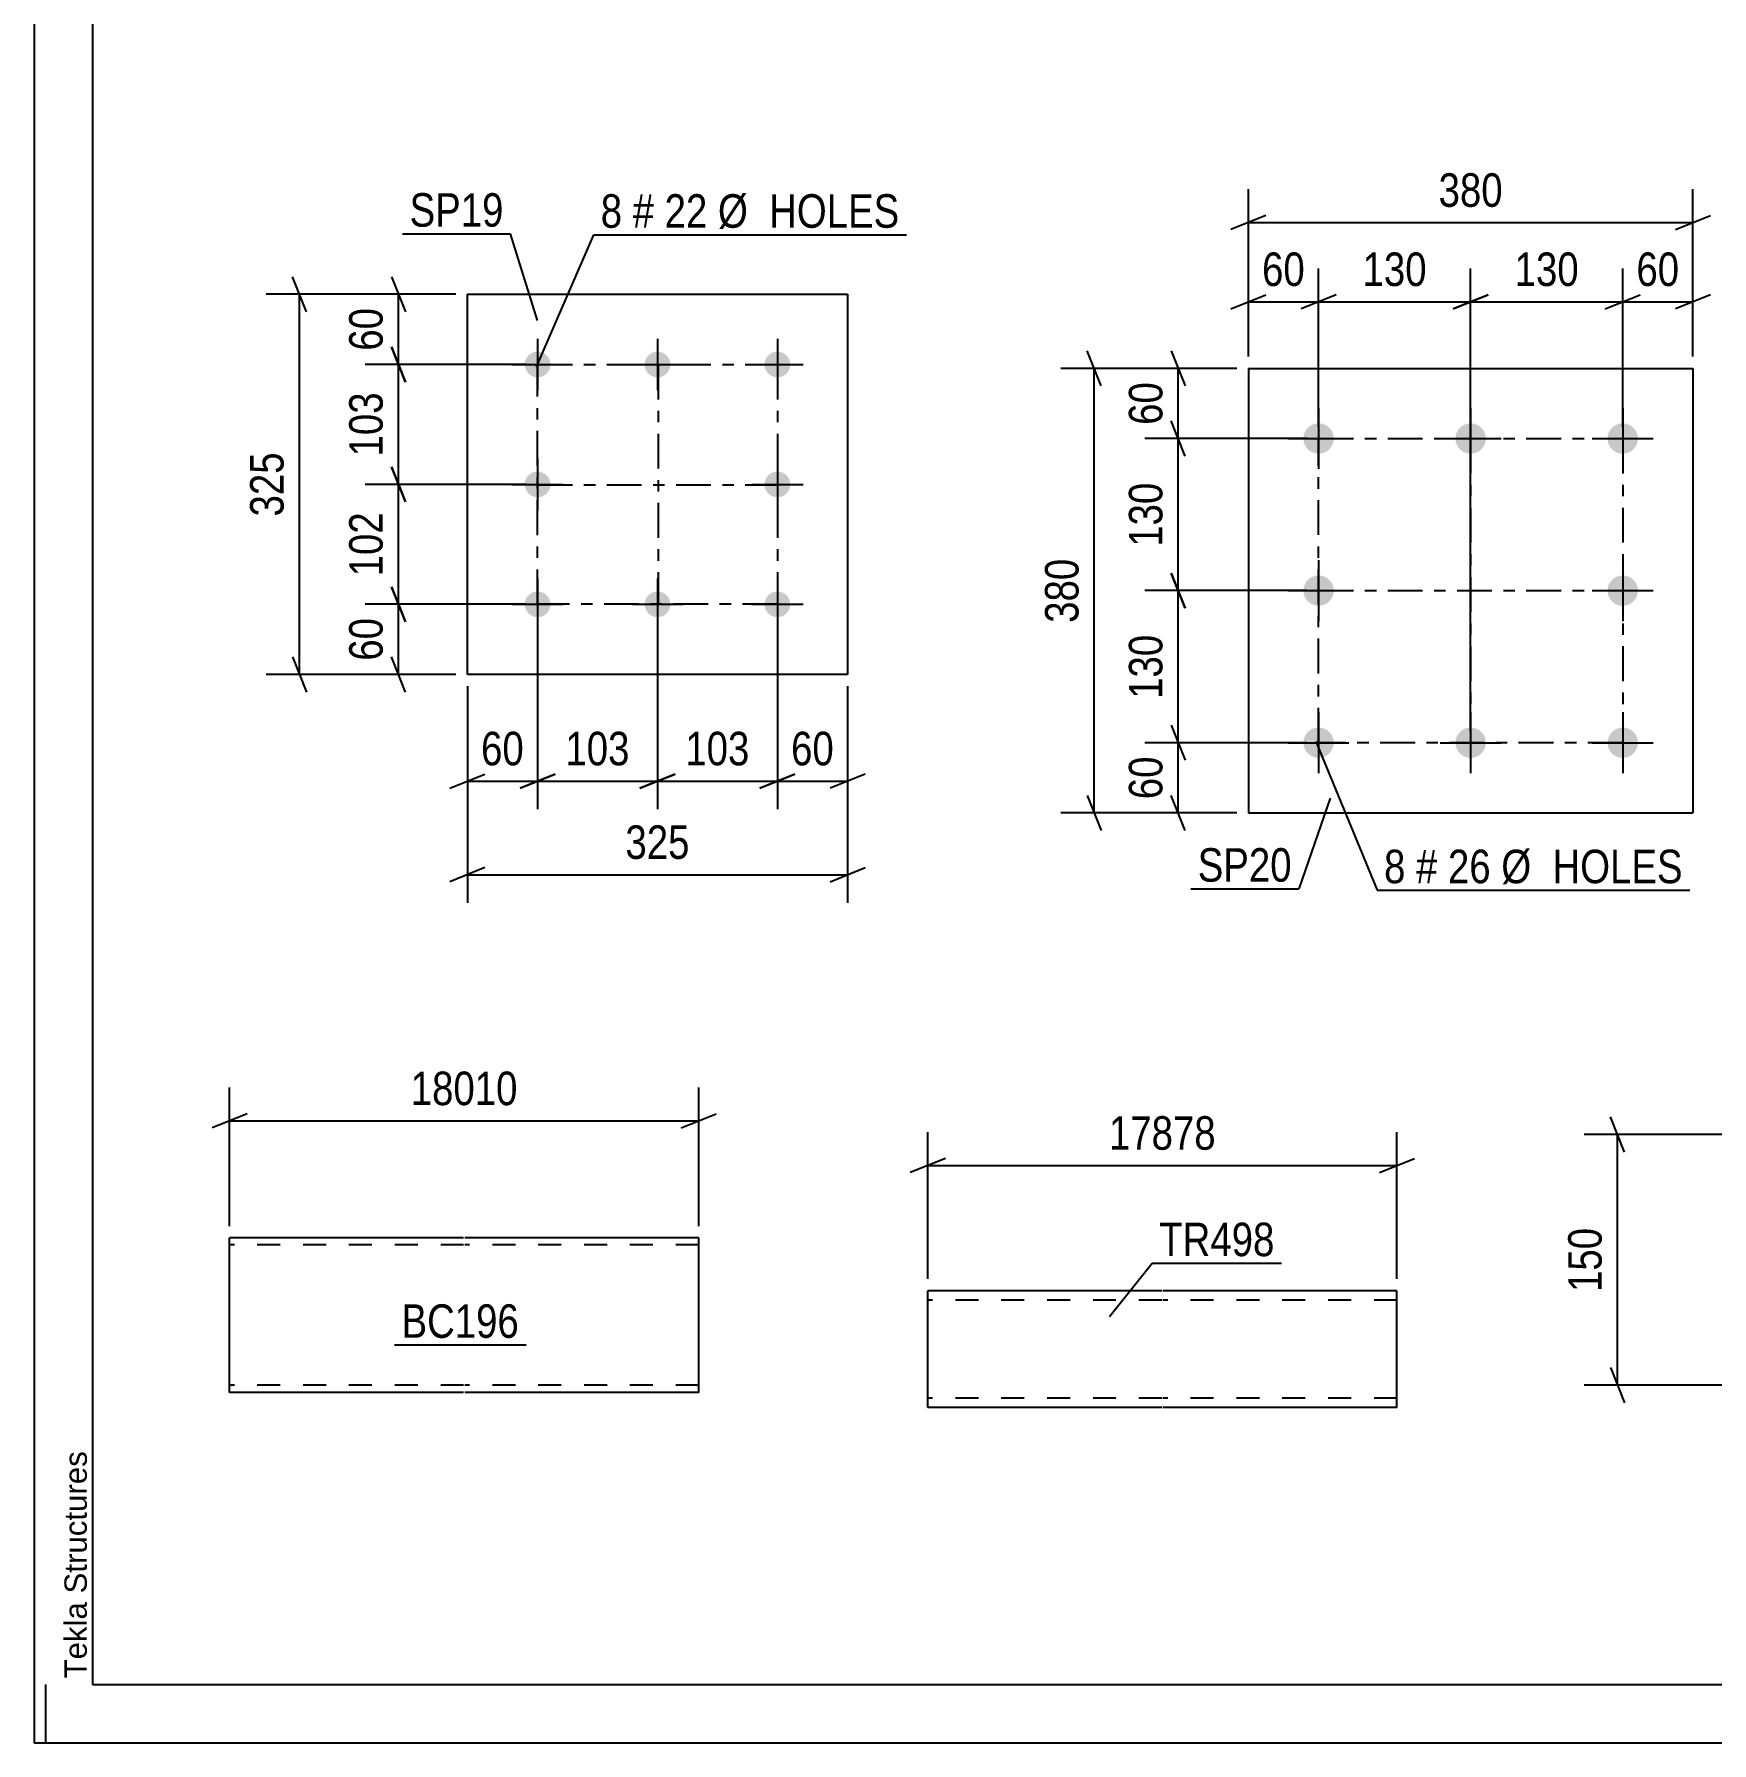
# Model space of a CAD drawing. Header units: millimetres. Extents: x 0 to 841, y 0 to 594.
# Drawn here: x 0 to 143.4, y 0 to 146.1 of the extents above; entities that cross this region are included whole.
import ezdxf

# ---------------------------------------------------------------- set-up
doc = ezdxf.new("R2010")
doc.units = ezdxf.units.MM
doc.linetypes.add('DXK_LINE_DOT2', pattern=[3.9198, 1.9599, -1.9599])
doc.linetypes.add('DXK_LINE_DOT3', pattern=[5.9187, 2.979, -0.9799, 0.9799, -0.9799])
doc.styles.add('Arial', font='ARIAL.TTF', dxfattribs={"height": 0.2})
doc.styles.add('Arial Narrow', font='ARIALN.TTF', dxfattribs={"height": 0.2})

# ---------------------------------------------------------------- blocks, each defined once
blk = doc.blocks.new('Unknown-303386140-1133')
at = {"color": 5, "linetype": 'Continuous'}
for p, q in [((0, 594), (0, 0)), ((5, 589), (5, 5)), ((1, 0), (1, 5)), ((5, 5), (836, 5)), ((0, 0), (841, 0))]:
    blk.add_line(p, q, dxfattribs=at)
at = {"color": 174, "linetype": 'Continuous', "style": 'Arial'}
blk.add_text('Tekla Structures', height=1.9102, rotation=90, dxfattribs=at).set_placement((4.5, 5.5))
blk = doc.blocks.new('Bolt-303386140-2196 - 2134')
at = {"linetype": 'Continuous'}
for points in [[(109.79, 112.79, -1), (109.79, 110.19, -1)], [(122.79, 112.79, -1), (122.79, 110.19, -1)], [(135.79, 112.79, -1), (135.79, 110.19, -1)], [(109.79, 99.79, -1), (109.79, 97.19, -1)], [(135.79, 99.79, -1), (135.79, 97.19, -1)], [(109.79, 86.79, -1), (109.79, 84.19, -1)], [(122.79, 86.79, -1), (122.79, 84.19, -1)], [(135.79, 86.79, -1), (135.79, 84.19, -1)]]:
    blk.add_hatch(color=1, dxfattribs=at).paths.add_polyline_path(points)
at = {"color": 1, "linetype": 'Continuous'}
for p, q in [((109.79, 114.09), (109.79, 108.89)), ((122.79, 114.09), (122.79, 108.89)), ((135.79, 114.09), (135.79, 108.89)), ((107.19, 111.49), (112.39, 111.49)), ((120.19, 111.49), (125.39, 111.49)), ((133.19, 111.49), (138.39, 111.49)), ((109.79, 101.09), (109.79, 95.89)), ((135.79, 101.09), (135.79, 95.89)), ((107.19, 98.49), (112.39, 98.49)), ((133.19, 98.49), (138.39, 98.49)), ((109.79, 88.09), (109.79, 82.89)), ((122.79, 88.09), (122.79, 82.89)), ((135.79, 88.09), (135.79, 82.89)), ((107.19, 85.49), (112.39, 85.49)), ((120.19, 85.49), (125.39, 85.49)), ((133.19, 85.49), (138.39, 85.49))]:
    blk.add_line(p, q, dxfattribs=at)
blk = doc.blocks.new('Part-303386140-2211 - 2134')
at = {"color": 2, "linetype": 'Continuous'}
for p, q in [((103.79, 117.49), (103.79, 79.49)), ((103.79, 117.49), (141.79, 117.49)), ((141.79, 117.49), (141.79, 79.49)), ((103.79, 79.49), (141.79, 79.49))]:
    blk.add_line(p, q, dxfattribs=at)
blk = doc.blocks.new('Part-303386140-2405 - 2399')
at = {"color": 2, "linetype": 'Continuous'}
for p, q in [((37.03, 91.32), (37.03, 123.82)), ((37.03, 123.82), (69.53, 123.82)), ((69.53, 123.82), (69.53, 91.32)), ((69.53, 91.32), (37.03, 91.32))]:
    blk.add_line(p, q, dxfattribs=at)
blk = doc.blocks.new('Bolt-303386140-2438 - 2399')
at = {"linetype": 'Continuous'}
for points in [[(43.03, 118.92, -1), (43.03, 116.72, -1)], [(53.28, 118.92, -1), (53.28, 116.72, -1)], [(63.53, 118.92, -1), (63.53, 116.72, -1)], [(43.03, 108.67, -1), (43.03, 106.47, -1)], [(63.53, 108.67, -1), (63.53, 106.47, -1)], [(43.03, 98.42, -1), (43.03, 96.22, -1)], [(53.28, 98.42, -1), (53.28, 96.22, -1)], [(63.53, 98.42, -1), (63.53, 96.22, -1)]]:
    blk.add_hatch(color=1, dxfattribs=at).paths.add_polyline_path(points)
at = {"color": 1, "linetype": 'Continuous'}
for p, q in [((43.03, 120.02), (43.03, 115.62)), ((53.28, 120.02), (53.28, 115.62)), ((63.53, 120.02), (63.53, 115.62)), ((40.83, 117.82), (45.23, 117.82)), ((51.08, 117.82), (55.48, 117.82)), ((61.33, 117.82), (65.73, 117.82)), ((43.03, 109.77), (43.03, 105.37)), ((63.53, 109.77), (63.53, 105.37)), ((40.83, 107.57), (45.23, 107.57)), ((61.33, 107.57), (65.73, 107.57)), ((43.03, 99.52), (43.03, 95.12)), ((53.28, 99.52), (53.28, 95.12)), ((63.53, 99.52), (63.53, 95.12)), ((40.83, 97.32), (45.23, 97.32)), ((51.08, 97.32), (55.48, 97.32)), ((61.33, 97.32), (65.73, 97.32))]:
    blk.add_line(p, q, dxfattribs=at)
blk = doc.blocks.new('Part-303386140-1902 - 1896')
at = {"color": 2, "linetype": 'Continuous'}
for p, q in [((36.71, 43.16), (16.71, 43.16)), ((16.71, 31.16), (16.71, 43.16)), ((56.81, 43.16), (36.81, 43.16)), ((56.81, 29.96), (56.81, 43.16)), ((16.71, 30.31), (16.71, 31.16)), ((16.71, 30.05), (16.71, 30.31)), ((16.71, 29.96), (16.71, 30.05)), ((36.71, 29.96), (16.71, 29.96)), ((56.81, 29.96), (36.81, 29.96))]:
    blk.add_line(p, q, dxfattribs=at)
at = {"color": 7, "linetype": 'DXK_LINE_DOT2'}
for p, q in [((36.71, 42.56), (16.71, 42.56)), ((56.81, 42.56), (36.81, 42.56)), ((16.71, 30.6), (16.71, 31.16)), ((16.71, 30.56), (16.71, 30.6)), ((16.71, 30.56), (16.71, 30.6)), ((16.71, 30.31), (16.71, 30.6)), ((36.71, 30.56), (16.71, 30.56)), ((16.71, 29.96), (16.71, 29.96)), ((56.81, 30.56), (36.81, 30.56)), ((56.81, 30.56), (56.81, 30.6))]:
    blk.add_line(p, q, dxfattribs=at)
blk = doc.blocks.new('Part-303386140-5002 - 4994')
at = {"color": 2, "linetype": 'Continuous'}
for p, q in [((96.39, 38.65), (76.39, 38.65)), ((76.39, 30.25), (76.39, 38.65)), ((116.49, 38.65), (96.49, 38.65)), ((116.49, 28.65), (116.49, 38.65)), ((76.39, 28.65), (76.39, 30.25)), ((96.39, 28.65), (76.39, 28.65)), ((116.49, 28.65), (96.49, 28.65))]:
    blk.add_line(p, q, dxfattribs=at)
at = {"color": 7, "linetype": 'DXK_LINE_DOT2'}
for p, q in [((96.39, 37.85), (76.39, 37.85)), ((116.49, 37.85), (96.49, 37.85)), ((76.39, 28.77), (76.39, 30.25)), ((76.39, 29.45), (76.39, 29.51)), ((96.39, 29.45), (76.39, 29.45)), ((116.49, 29.45), (96.49, 29.45)), ((116.49, 29.45), (116.49, 29.51))]:
    blk.add_line(p, q, dxfattribs=at)
blk = doc.blocks.new('Rectangle-303386140-2299 - 2134')
at = {"color": 1, "linetype": 'DXK_LINE_DOT3'}
blk.add_lwpolyline([(109.79, 111.49), (135.79, 111.49), (135.79, 85.49), (109.79, 85.49), (109.79, 111.49)], close=True, dxfattribs=at)
blk = doc.blocks.new('Rectangle-303386140-2525 - 2399')
at = {"color": 1, "linetype": 'DXK_LINE_DOT3'}
blk.add_lwpolyline([(43.03, 117.82), (63.53, 117.82), (63.53, 97.32), (43.03, 97.32), (43.03, 117.82)], close=True, dxfattribs=at)
blk = doc.blocks.new('Line-303386140-2292 - 2134')
at = {"color": 1, "linetype": 'DXK_LINE_DOT3'}
blk.add_line((122.79, 111.49), (122.79, 85.49), dxfattribs=at)
blk = doc.blocks.new('Line-303386140-2518 - 2399')
at = {"color": 1, "linetype": 'DXK_LINE_DOT3'}
blk.add_line((53.33, 117.82), (53.33, 97.32), dxfattribs=at)
blk = doc.blocks.new('Line-303386140-2284 - 2134')
at = {"color": 1, "linetype": 'DXK_LINE_DOT3'}
blk.add_line((109.79, 98.49), (135.79, 98.49), dxfattribs=at)
blk = doc.blocks.new('Line-303386140-2511 - 2399')
at = {"color": 1, "linetype": 'DXK_LINE_DOT3'}
blk.add_line((43.03, 107.52), (63.53, 107.52), dxfattribs=at)
blk = doc.blocks.new('StraightDimension-303386140-2228 - 2134')
at = {"color": 7, "linetype": 'Continuous'}
for p, q in [((135.79, 112.49), (135.79, 126.03)), ((141.79, 118.49), (141.79, 126.03)), ((134.29, 122.58), (137.29, 123.78)), ((135.79, 123.18), (141.79, 123.18)), ((143.29, 123.78), (140.29, 122.58))]:
    blk.add_line(p, q, dxfattribs=at)
at = {"color": 0}
blk.add_wipeout([(141.22, 123.93), (141.22, 128.13), (136.36, 128.13), (136.36, 123.93)], dxfattribs=at)
at = {"color": 3, "style": 'Arial Narrow'}
blk.add_text('60', height=2.863, dxfattribs=at).set_placement((136.96, 124.53))
blk = doc.blocks.new('StraightDimension-303386140-2260 - 2134')
at = {"color": 7, "linetype": 'Continuous'}
for p, q in [((97.19, 118.99), (98.39, 115.99)), ((102.79, 117.49), (94.94, 117.49)), ((97.79, 111.49), (97.79, 117.49)), ((98.39, 109.99), (97.19, 112.99)), ((108.79, 111.49), (94.94, 111.49))]:
    blk.add_line(p, q, dxfattribs=at)
at = {"color": 0}
blk.add_wipeout([(97.04, 116.91), (92.84, 116.91), (92.84, 112.06), (97.04, 112.06)], dxfattribs=at)
at = {"color": 3, "style": 'Arial Narrow'}
blk.add_text('60', height=2.863, rotation=90.0002, dxfattribs=at).set_placement((96.44, 112.66))
blk = doc.blocks.new('StraightDimension-303386140-2213 - 2134')
at = {"color": 7, "linetype": 'Continuous'}
for p, q in [((103.79, 118.49), (103.79, 132.8)), ((141.79, 118.49), (141.79, 132.8)), ((105.29, 130.55), (102.29, 129.35)), ((140.29, 129.35), (143.29, 130.55)), ((103.79, 129.95), (141.79, 129.95))]:
    blk.add_line(p, q, dxfattribs=at)
at = {"color": 0}
blk.add_wipeout([(126.13, 130.7), (126.13, 134.9), (119.45, 134.9), (119.45, 130.7)], dxfattribs=at)
at = {"color": 3, "style": 'Arial Narrow'}
blk.add_text('380', height=2.863, dxfattribs=at).set_placement((120.05, 131.3))
blk = doc.blocks.new('StraightDimension-303386140-2238 - 2134')
at = {"color": 7, "linetype": 'Continuous'}
for p, q in [((103.79, 118.49), (103.79, 126.03)), ((109.79, 112.49), (109.79, 126.03)), ((102.29, 122.58), (105.29, 123.78)), ((103.79, 123.18), (109.79, 123.18)), ((111.29, 123.78), (108.29, 122.58))]:
    blk.add_line(p, q, dxfattribs=at)
at = {"color": 0}
blk.add_wipeout([(109.22, 123.93), (109.22, 128.13), (104.36, 128.13), (104.36, 123.93)], dxfattribs=at)
at = {"color": 3, "style": 'Arial Narrow'}
blk.add_text('60', height=2.863, dxfattribs=at).set_placement((104.96, 124.53))
blk = doc.blocks.new('StraightDimension-303386140-2249 - 2134')
at = {"color": 7, "linetype": 'Continuous'}
for p, q in [((91.22, 115.99), (90.02, 118.99)), ((102.79, 117.49), (87.77, 117.49)), ((90.62, 79.49), (90.62, 117.49)), ((90.02, 80.99), (91.22, 77.99)), ((102.79, 79.49), (87.77, 79.49))]:
    blk.add_line(p, q, dxfattribs=at)
at = {"color": 0}
blk.add_wipeout([(89.87, 101.83), (85.67, 101.83), (85.67, 95.14), (89.87, 95.14)], dxfattribs=at)
at = {"color": 3, "style": 'Arial Narrow'}
blk.add_text('380', height=2.863, rotation=90.0002, dxfattribs=at).set_placement((89.27, 95.74))
blk = doc.blocks.new('StraightDimension-303386140-2270 - 2134')
at = {"color": 7, "linetype": 'Continuous'}
for p, q in [((97.19, 86.99), (98.39, 83.99)), ((108.79, 85.49), (94.94, 85.49)), ((97.79, 79.49), (97.79, 85.49)), ((98.39, 77.99), (97.19, 80.99)), ((102.79, 79.49), (94.94, 79.49))]:
    blk.add_line(p, q, dxfattribs=at)
at = {"color": 0}
blk.add_wipeout([(97.04, 84.91), (92.84, 84.91), (92.84, 80.06), (97.04, 80.06)], dxfattribs=at)
at = {"color": 3, "style": 'Arial Narrow'}
blk.add_text('60', height=2.863, rotation=90.0002, dxfattribs=at).set_placement((96.44, 80.66))
blk = doc.blocks.new('StraightDimension-303386140-9043 - 2134')
at = {"color": 7, "linetype": 'Continuous'}
for p, q in [((98.39, 96.99), (97.19, 99.99)), ((108.79, 98.49), (94.94, 98.49)), ((97.79, 85.49), (97.79, 98.49)), ((97.19, 86.99), (98.39, 83.99)), ((108.79, 85.49), (94.94, 85.49))]:
    blk.add_line(p, q, dxfattribs=at)
at = {"color": 0}
blk.add_wipeout([(97.04, 95.33), (92.84, 95.33), (92.84, 88.64), (97.04, 88.64)], dxfattribs=at)
at = {"color": 3, "style": 'Arial Narrow'}
blk.add_text('130', height=2.863, rotation=90.0002, dxfattribs=at).set_placement((96.44, 89.24))
blk = doc.blocks.new('StraightDimension-303386140-9045 - 2134')
at = {"color": 7, "linetype": 'Continuous'}
for p, q in [((98.39, 109.99), (97.19, 112.99)), ((108.79, 111.49), (94.94, 111.49)), ((97.79, 98.49), (97.79, 111.49)), ((97.19, 99.99), (98.39, 96.99)), ((108.79, 98.49), (94.94, 98.49))]:
    blk.add_line(p, q, dxfattribs=at)
at = {"color": 0}
blk.add_wipeout([(97.04, 108.33), (92.84, 108.33), (92.84, 101.64), (97.04, 101.64)], dxfattribs=at)
at = {"color": 3, "style": 'Arial Narrow'}
blk.add_text('130', height=2.863, rotation=90.0002, dxfattribs=at).set_placement((96.44, 102.24))
blk = doc.blocks.new('StraightDimension-303386140-9047 - 2134')
at = {"color": 7, "linetype": 'Continuous'}
for p, q in [((122.79, 86.49), (122.79, 126.03)), ((135.79, 112.49), (135.79, 126.03)), ((124.29, 123.78), (121.29, 122.58)), ((122.79, 123.18), (135.79, 123.18)), ((134.29, 122.58), (137.29, 123.78))]:
    blk.add_line(p, q, dxfattribs=at)
at = {"color": 0}
blk.add_wipeout([(132.63, 123.93), (132.63, 128.13), (125.95, 128.13), (125.95, 123.93)], dxfattribs=at)
at = {"color": 3, "style": 'Arial Narrow'}
blk.add_text('130', height=2.863, dxfattribs=at).set_placement((126.55, 124.53))
blk = doc.blocks.new('StraightDimension-303386140-9048 - 2134')
at = {"color": 7, "linetype": 'Continuous'}
for p, q in [((109.79, 112.49), (109.79, 126.03)), ((122.79, 86.49), (122.79, 126.03)), ((111.29, 123.78), (108.29, 122.58)), ((109.79, 123.18), (122.79, 123.18)), ((121.29, 122.58), (124.29, 123.78))]:
    blk.add_line(p, q, dxfattribs=at)
at = {"color": 0}
blk.add_wipeout([(119.63, 123.93), (119.63, 128.13), (112.95, 128.13), (112.95, 123.93)], dxfattribs=at)
at = {"color": 3, "style": 'Arial Narrow'}
blk.add_text('130', height=2.863, dxfattribs=at).set_placement((113.55, 124.53))
blk = doc.blocks.new('StraightDimension-303386140-2331 - 2314')
at = {"color": 7, "linetype": 'Continuous'}
for p, q in [((135.94, 50.5), (134.74, 53.5)), ((145.33, 52), (132.49, 52)), ((135.34, 30.57), (135.34, 52)), ((134.74, 32.07), (135.94, 29.07)), ((145.33, 30.57), (132.49, 30.57))]:
    blk.add_line(p, q, dxfattribs=at)
at = {"color": 0}
blk.add_wipeout([(134.59, 44.63), (130.39, 44.63), (130.39, 37.94), (134.59, 37.94)], dxfattribs=at)
at = {"color": 3, "style": 'Arial Narrow'}
blk.add_text('150', height=2.863, rotation=90.0002, dxfattribs=at).set_placement((133.99, 38.54))
blk = doc.blocks.new('StraightDimension-303386140-2465 - 2399')
at = {"color": 7, "linetype": 'Continuous'}
for p, q in [((37.03, 90.32), (37.03, 71.81)), ((69.53, 90.32), (69.53, 71.81)), ((38.53, 74.81), (35.53, 73.61)), ((68.03, 73.61), (71.03, 74.81)), ((37.03, 74.21), (69.53, 74.21))]:
    blk.add_line(p, q, dxfattribs=at)
at = {"color": 0}
blk.add_wipeout([(56.62, 74.96), (56.62, 79.16), (49.94, 79.16), (49.94, 74.96)], dxfattribs=at)
at = {"color": 3, "style": 'Arial Narrow'}
blk.add_text('325', height=2.863, dxfattribs=at).set_placement((50.54, 75.56))
blk = doc.blocks.new('StraightDimension-303386140-2454 - 2399')
at = {"color": 7, "linetype": 'Continuous'}
for p, q in [((30.54, 98.82), (31.74, 95.82)), ((42.03, 97.32), (28.29, 97.32)), ((31.14, 91.32), (31.14, 97.32)), ((31.74, 89.82), (30.54, 92.82)), ((36.03, 91.32), (28.29, 91.32))]:
    blk.add_line(p, q, dxfattribs=at)
at = {"color": 0}
blk.add_wipeout([(30.39, 96.75), (26.19, 96.75), (26.19, 91.89), (30.39, 91.89)], dxfattribs=at)
at = {"color": 3, "style": 'Arial Narrow'}
blk.add_text('60', height=2.863, rotation=90.0002, dxfattribs=at).set_placement((29.79, 92.5))
blk = doc.blocks.new('StraightDimension-303386140-2444 - 2399')
at = {"color": 7, "linetype": 'Continuous'}
for p, q in [((30.54, 125.32), (31.74, 122.32)), ((36.03, 123.82), (28.29, 123.82)), ((31.14, 117.82), (31.14, 123.82)), ((31.74, 116.32), (30.54, 119.32)), ((42.03, 117.82), (28.29, 117.82))]:
    blk.add_line(p, q, dxfattribs=at)
at = {"color": 0}
blk.add_wipeout([(30.39, 123.25), (26.19, 123.25), (26.19, 118.4), (30.39, 118.4)], dxfattribs=at)
at = {"color": 3, "style": 'Arial Narrow'}
blk.add_text('60', height=2.863, rotation=90.0002, dxfattribs=at).set_placement((29.79, 119))
blk = doc.blocks.new('StraightDimension-303386140-2476 - 2399')
at = {"color": 7, "linetype": 'Continuous'}
for p, q in [((63.53, 96.32), (63.53, 79.81)), ((69.53, 90.32), (69.53, 79.81)), ((62.03, 81.61), (65.03, 82.81)), ((63.53, 82.21), (69.53, 82.21)), ((71.03, 82.81), (68.03, 81.61))]:
    blk.add_line(p, q, dxfattribs=at)
at = {"color": 0}
blk.add_wipeout([(68.96, 82.96), (68.96, 87.16), (64.1, 87.16), (64.1, 82.96)], dxfattribs=at)
at = {"color": 3, "style": 'Arial Narrow'}
blk.add_text('60', height=2.863, dxfattribs=at).set_placement((64.7, 83.56))
blk = doc.blocks.new('StraightDimension-303386140-2486 - 2399')
at = {"color": 7, "linetype": 'Continuous'}
for p, q in [((43.03, 96.32), (43.03, 79.81)), ((37.03, 90.32), (37.03, 79.81)), ((35.53, 81.61), (38.53, 82.81)), ((37.03, 82.21), (43.03, 82.21)), ((44.53, 82.81), (41.53, 81.61))]:
    blk.add_line(p, q, dxfattribs=at)
at = {"color": 0}
blk.add_wipeout([(42.46, 82.96), (42.46, 87.16), (37.6, 87.16), (37.6, 82.96)], dxfattribs=at)
at = {"color": 3, "style": 'Arial Narrow'}
blk.add_text('60', height=2.863, dxfattribs=at).set_placement((38.2, 83.56))
blk = doc.blocks.new('StraightDimension-303386140-2501 - 2399')
at = {"color": 7, "linetype": 'Continuous'}
for p, q in [((23.27, 122.32), (22.07, 125.32)), ((36.03, 123.82), (19.82, 123.82)), ((22.67, 91.32), (22.67, 123.82)), ((22.07, 92.82), (23.27, 89.82)), ((36.03, 91.32), (19.82, 91.32))]:
    blk.add_line(p, q, dxfattribs=at)
at = {"color": 0}
blk.add_wipeout([(21.92, 110.92), (17.72, 110.92), (17.72, 104.23), (21.92, 104.23)], dxfattribs=at)
at = {"color": 3, "style": 'Arial Narrow'}
blk.add_text('325', height=2.863, rotation=90.0002, dxfattribs=at).set_placement((21.32, 104.83))
blk = doc.blocks.new('StraightDimension-303386140-9087 - 2399')
at = {"color": 7, "linetype": 'Continuous'}
for p, q in [((30.54, 109.07), (31.74, 106.07)), ((42.03, 107.57), (28.29, 107.57)), ((31.14, 97.32), (31.14, 107.57)), ((31.74, 95.82), (30.54, 98.82)), ((42.03, 97.32), (28.29, 97.32))]:
    blk.add_line(p, q, dxfattribs=at)
at = {"color": 0}
blk.add_wipeout([(30.39, 105.79), (26.19, 105.79), (26.19, 99.11), (30.39, 99.11)], dxfattribs=at)
at = {"color": 3, "style": 'Arial Narrow'}
blk.add_text('102', height=2.863, rotation=90.0002, dxfattribs=at).set_placement((29.79, 99.71))
blk = doc.blocks.new('StraightDimension-303386140-9089 - 2399')
at = {"color": 7, "linetype": 'Continuous'}
for p, q in [((30.54, 119.32), (31.74, 116.32)), ((42.03, 117.82), (28.29, 117.82)), ((31.14, 107.57), (31.14, 117.82)), ((31.74, 106.07), (30.54, 109.07)), ((42.03, 107.57), (28.29, 107.57))]:
    blk.add_line(p, q, dxfattribs=at)
at = {"color": 0}
blk.add_wipeout([(30.39, 116.04), (26.19, 116.04), (26.19, 109.36), (30.39, 109.36)], dxfattribs=at)
at = {"color": 3, "style": 'Arial Narrow'}
blk.add_text('103', height=2.863, rotation=90.0002, dxfattribs=at).set_placement((29.79, 109.96))
blk = doc.blocks.new('StraightDimension-303386140-9109 - 2399')
at = {"color": 7, "linetype": 'Continuous'}
for p, q in [((43.03, 96.32), (43.03, 79.81)), ((53.28, 96.32), (53.28, 79.81)), ((41.53, 81.61), (44.53, 82.81)), ((43.03, 82.21), (53.28, 82.21)), ((54.78, 82.81), (51.78, 81.61))]:
    blk.add_line(p, q, dxfattribs=at)
at = {"color": 0}
blk.add_wipeout([(51.5, 82.96), (51.5, 87.16), (44.81, 87.16), (44.81, 82.96)], dxfattribs=at)
at = {"color": 3, "style": 'Arial Narrow'}
blk.add_text('103', height=2.863, dxfattribs=at).set_placement((45.41, 83.56))
blk = doc.blocks.new('StraightDimension-303386140-9111 - 2399')
at = {"color": 7, "linetype": 'Continuous'}
for p, q in [((53.28, 96.32), (53.28, 79.81)), ((63.53, 96.32), (63.53, 79.81)), ((51.78, 81.61), (54.78, 82.81)), ((53.28, 82.21), (63.53, 82.21)), ((65.03, 82.81), (62.03, 81.61))]:
    blk.add_line(p, q, dxfattribs=at)
at = {"color": 0}
blk.add_wipeout([(61.75, 82.96), (61.75, 87.16), (55.06, 87.16), (55.06, 82.96)], dxfattribs=at)
at = {"color": 3, "style": 'Arial Narrow'}
blk.add_text('103', height=2.863, dxfattribs=at).set_placement((55.66, 83.56))
blk = doc.blocks.new('StraightDimension-303386140-1980 - 1896')
at = {"color": 7, "linetype": 'Continuous'}
for p, q in [((16.71, 44.16), (16.71, 56.01)), ((56.81, 44.16), (56.81, 56.01)), ((18.21, 53.76), (15.21, 52.56)), ((16.71, 53.16), (56.81, 53.16)), ((55.31, 52.56), (58.31, 53.76))]:
    blk.add_line(p, q, dxfattribs=at)
at = {"color": 0}
blk.add_wipeout([(41.93, 53.91), (41.93, 58.11), (31.59, 58.11), (31.59, 53.91)], dxfattribs=at)
at = {"color": 3, "style": 'Arial Narrow'}
blk.add_text('18010', height=2.863, dxfattribs=at).set_placement((32.19, 54.51))
blk = doc.blocks.new('StraightDimension-303386140-5005 - 4994')
at = {"color": 7, "linetype": 'Continuous'}
for p, q in [((76.39, 39.65), (76.39, 52.2)), ((116.49, 39.65), (116.49, 52.2)), ((77.89, 49.95), (74.89, 48.75)), ((114.99, 48.75), (117.99, 49.95)), ((76.39, 49.35), (116.49, 49.35))]:
    blk.add_line(p, q, dxfattribs=at)
at = {"color": 0}
blk.add_wipeout([(101.61, 50.1), (101.61, 54.3), (91.27, 54.3), (91.27, 50.1)], dxfattribs=at)
at = {"color": 3, "style": 'Arial Narrow'}
blk.add_text('17878', height=2.863, dxfattribs=at).set_placement((91.87, 50.7))
blk = doc.blocks.new('Mark-303386140-2192 - 2134')
at = {"color": 0}
for points in [[(117.22, 73.48), (117.22, 76.48), (115.39, 76.48), (115.39, 73.48)], [(119.95, 73.48), (119.95, 76.48), (118.12, 76.48), (118.12, 73.48)], [(124.51, 73.48), (124.51, 76.48), (120.85, 76.48), (120.85, 73.48)], [(140.93, 73.48), (140.93, 76.48), (125.41, 76.48), (125.41, 73.48)]]:
    blk.add_wipeout(points, dxfattribs=at)
for points in [[(117.22, 73.48), (117.22, 76.48), (115.39, 76.48), (115.39, 73.48)], [(119.95, 73.48), (119.95, 76.48), (118.12, 76.48), (118.12, 73.48)], [(124.51, 73.48), (124.51, 76.48), (120.85, 76.48), (120.85, 73.48)], [(140.93, 73.48), (140.93, 76.48), (125.41, 76.48), (125.41, 73.48)]]:
    blk.add_wipeout(points, dxfattribs=at)
at = {"color": 7, "linetype": 'Continuous'}
for p, q in [((109.56, 85.59), (114.79, 72.88)), ((114.79, 72.88), (141.53, 72.88))]:
    blk.add_line(p, q, dxfattribs=at)
at = {"color": 3, "style": 'Arial Narrow'}
for s, height, p in [('8', 2.86, (115.39, 73.48)), ('#', 2.86, (118.12, 73.48)), ('26', 2.863, (120.85, 73.48)), ('Ø  HOLES', 2.863, (125.41, 73.48))]:
    blk.add_text(s, height=height, dxfattribs=at).set_placement(p)
blk = doc.blocks.new('Mark-303386140-2207 - 2134')
at = {"color": 0}
blk.add_wipeout([(107.5, 73.61), (107.5, 76.61), (99.46, 76.61), (99.46, 73.61)], dxfattribs=at)
blk.add_wipeout([(107.5, 73.61), (107.5, 76.61), (99.46, 76.61), (99.46, 73.61)], dxfattribs=at)
at = {"color": 30, "linetype": 'Continuous'}
for p in [(110.77, 80.75), (98.86, 73.01)]:
    blk.add_line(p, (108.1, 73.01), dxfattribs=at)
at = {"color": 3, "style": 'Arial Narrow'}
blk.add_text('SP20', height=2.863, dxfattribs=at).set_placement((99.46, 73.61))
blk = doc.blocks.new('Mark-303386140-2401 - 2399')
at = {"color": 0}
blk.add_wipeout([(40.13, 129.6), (40.13, 132.6), (32.09, 132.6), (32.09, 129.6)], dxfattribs=at)
blk.add_wipeout([(40.13, 129.6), (40.13, 132.6), (32.09, 132.6), (32.09, 129.6)], dxfattribs=at)
at = {"color": 30, "linetype": 'Continuous'}
for p in [(31.49, 129), (43.03, 121.57)]:
    blk.add_line(p, (40.73, 129), dxfattribs=at)
at = {"color": 3, "style": 'Arial Narrow'}
blk.add_text('SP19', height=2.863, dxfattribs=at).set_placement((32.09, 129.6))
blk = doc.blocks.new('Mark-303386140-2434 - 2399')
at = {"color": 0}
for points in [[(50.26, 129.51), (50.26, 132.51), (48.43, 132.51), (48.43, 129.51)], [(52.99, 129.51), (52.99, 132.51), (51.16, 132.51), (51.16, 129.51)], [(57.55, 129.51), (57.55, 132.51), (53.89, 132.51), (53.89, 129.51)], [(73.97, 129.51), (73.97, 132.51), (58.45, 132.51), (58.45, 129.51)]]:
    blk.add_wipeout(points, dxfattribs=at)
for points in [[(50.26, 129.51), (50.26, 132.51), (48.43, 132.51), (48.43, 129.51)], [(52.99, 129.51), (52.99, 132.51), (51.16, 132.51), (51.16, 129.51)], [(57.55, 129.51), (57.55, 132.51), (53.89, 132.51), (53.89, 129.51)], [(73.97, 129.51), (73.97, 132.51), (58.45, 132.51), (58.45, 129.51)]]:
    blk.add_wipeout(points, dxfattribs=at)
at = {"color": 7, "linetype": 'Continuous'}
for p, q in [((42.93, 117.63), (47.83, 128.91)), ((47.83, 128.91), (74.57, 128.91))]:
    blk.add_line(p, q, dxfattribs=at)
at = {"color": 3, "style": 'Arial Narrow'}
for s, height, p in [('8', 2.86, (48.43, 129.51)), ('#', 2.86, (51.16, 129.51)), ('22', 2.863, (53.89, 129.51)), ('Ø  HOLES', 2.863, (58.45, 129.51))]:
    blk.add_text(s, height=height, dxfattribs=at).set_placement(p)
blk = doc.blocks.new('Mark-303386140-1900 - 1896')
at = {"color": 0}
blk.add_wipeout([(41.45, 34.62), (41.45, 37.62), (31.4, 37.62), (31.4, 34.62)], dxfattribs=at)
blk.add_wipeout([(41.45, 34.62), (41.45, 37.62), (31.4, 37.62), (31.4, 34.62)], dxfattribs=at)
at = {"color": 30, "linetype": 'Continuous'}
blk.add_line((30.8, 34.02), (42.05, 34.02), dxfattribs=at)
at = {"color": 3, "style": 'Arial Narrow'}
blk.add_text('BC196', height=2.863, dxfattribs=at).set_placement((31.4, 34.62))
blk = doc.blocks.new('Mark-303386140-4998 - 4994')
at = {"color": 0}
blk.add_wipeout([(106.03, 41.6), (106.03, 44.6), (96.17, 44.6), (96.17, 41.6)], dxfattribs=at)
blk.add_wipeout([(106.03, 41.6), (106.03, 44.6), (96.17, 44.6), (96.17, 41.6)], dxfattribs=at)
at = {"color": 30, "linetype": 'Continuous'}
for p, q in [((91.93, 36.45), (95.57, 41)), ((95.57, 41), (106.63, 41))]:
    blk.add_line(p, q, dxfattribs=at)
at = {"color": 3, "style": 'Arial Narrow'}
blk.add_text('TR498', height=2.863, dxfattribs=at).set_placement((96.17, 41.6))

msp = doc.modelspace()

# ---------------------------------------------------------------- block references
for name in ['Unknown-303386140-1133', 'Part-303386140-2405 - 2399', 'Bolt-303386140-2438 - 2399', 'Rectangle-303386140-2525 - 2399', 'Line-303386140-2518 - 2399', 'Part-303386140-2211 - 2134', 'Bolt-303386140-2196 - 2134', 'Rectangle-303386140-2299 - 2134', 'Line-303386140-2292 - 2134', 'Line-303386140-2511 - 2399', 'Line-303386140-2284 - 2134', 'Part-303386140-1902 - 1896', 'Part-303386140-5002 - 4994']:
    msp.add_blockref(name, (0, 0))

# ---------------------------------------------------------------- next in the draw order: block references
for name in ['StraightDimension-303386140-2228 - 2134', 'StraightDimension-303386140-2444 - 2399', 'StraightDimension-303386140-2260 - 2134', 'StraightDimension-303386140-2465 - 2399', 'Mark-303386140-2192 - 2134', 'StraightDimension-303386140-1980 - 1896', 'StraightDimension-303386140-5005 - 4994', 'StraightDimension-303386140-2331 - 2314', 'Mark-303386140-1900 - 1896']:
    msp.add_blockref(name, (0, 0))

# ---------------------------------------------------------------- next in the draw order: block references
for name in ['StraightDimension-303386140-2213 - 2134', 'StraightDimension-303386140-2454 - 2399', 'StraightDimension-303386140-2476 - 2399', 'Mark-303386140-4998 - 4994']:
    msp.add_blockref(name, (0, 0))

# ---------------------------------------------------------------- next in the draw order: block references
for name in ['StraightDimension-303386140-2238 - 2134', 'StraightDimension-303386140-9047 - 2134', 'StraightDimension-303386140-2486 - 2399']:
    msp.add_blockref(name, (0, 0))

# ---------------------------------------------------------------- next in the draw order: block references
for name in ['StraightDimension-303386140-2501 - 2399', 'StraightDimension-303386140-2249 - 2134']:
    msp.add_blockref(name, (0, 0))

# ---------------------------------------------------------------- next in the draw order: block references
for name in ['Mark-303386140-2401 - 2399', 'StraightDimension-303386140-9087 - 2399', 'StraightDimension-303386140-2270 - 2134']:
    msp.add_blockref(name, (0, 0))

# ---------------------------------------------------------------- next in the draw order: block references
for name in ['Mark-303386140-2434 - 2399', 'StraightDimension-303386140-9089 - 2399', 'StraightDimension-303386140-9043 - 2134', 'StraightDimension-303386140-9109 - 2399', 'Mark-303386140-2207 - 2134']:
    msp.add_blockref(name, (0, 0))

# ---------------------------------------------------------------- next in the draw order: block references
for name in ['StraightDimension-303386140-9045 - 2134', 'StraightDimension-303386140-9111 - 2399']:
    msp.add_blockref(name, (0, 0))

# ---------------------------------------------------------------- next in the draw order: block references
msp.add_blockref('StraightDimension-303386140-9048 - 2134', (0, 0))

doc.saveas('drawing.dxf')
